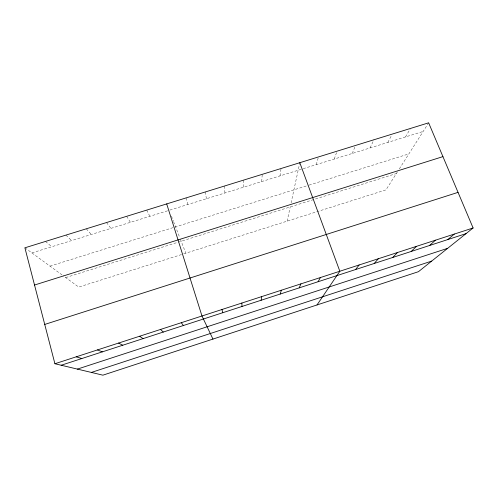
<?xml version="1.0" encoding="UTF-8"?>
<svg xmlns="http://www.w3.org/2000/svg" width="498" height="498" viewBox="0 0 498 498"><rect width="100%" height="100%" fill="white"/><g stroke="black" fill="none" stroke-linecap="round" stroke-linejoin="round"><path stroke-width="0.37" stroke-dasharray="2.49 1.87" d="M261.73 181.565L262.216 174.344M279.988 175.9L281.053 168.517M287.134 221.149L290.216 206.931M291.087 202.91L299.802 162.709M316.261 164.639L318.465 156.932M334.276 159.043L337.04 151.187M352.211 153.477L355.528 145.46M370.064 147.937L373.93 139.764M387.836 142.416L391.914 134.734M405.534 136.925L410.103 129.1M397.485 171.785L385.975 189.881L182.206 254.341M399.321 168.903L428.641 122.825M181.484 254.565L78.721 287.078L63.246 275.786M65.705 277.579L177.469 242.408M178.209 242.177L396.383 173.522M49.993 266.125L308.374 185.324M309.096 185.094L408.87 153.894M31.897 252.916L167.751 210.741M169.899 210.075L302.51 168.909M303.232 168.679L423.151 131.453M24.9 247.811L62.013 274.89M45.461 241.449L51.792 246.74M65.917 235.118L71.588 240.596M86.272 228.812L91.29 234.477M106.528 222.544L110.905 228.389M126.685 216.306L130.42 222.332M146.748 210.094L149.848 216.3M171.443 216.138L173.31 220.956M173.578 221.641L179.865 237.863M180.388 239.214L185.81 253.202M185.991 197.943L187.858 204.497M205.182 192.004L206.452 198.727M224.281 186.09L224.965 192.981M243.292 180.201L243.385 187.26"/><path stroke-width="0.75" d="M261.151 300.238L261.643 296.621M280.212 294.044L281.333 290.228M299.186 287.875L300.929 283.866M318.066 281.737L320.426 277.535M317.008 304.957L339.835 271.236L299.802 162.709M355.572 269.543L359.145 264.967M374.191 263.492L378.368 258.723M392.729 257.466L397.497 252.517M411.174 251.465L416.533 246.336M429.537 245.495L435.476 240.185M447.814 239.557L454.332 234.06M473.1 227.972L418.438 271.696L102.887 375.175L54.911 363.739L24.9 247.811L428.641 122.825L473.1 227.972L54.911 363.739M91.371 372.429L431.685 261.095M77.402 369.099L447.646 248.328M61.204 365.239L466.01 233.643M44.733 324.435L458.042 192.365M34.536 285.03L442.934 156.627M76.244 356.817L81.821 358.535M97.471 349.926L102.339 351.868M118.586 343.066L122.757 345.232M139.596 336.243L143.069 338.628M160.499 329.458L163.282 332.054M181.297 322.71L183.401 325.511M212.951 339.082L201.983 315.993L166.706 203.912M221.965 309.501L222.755 312.719M241.854 303.045L241.997 306.463"/></g></svg>
